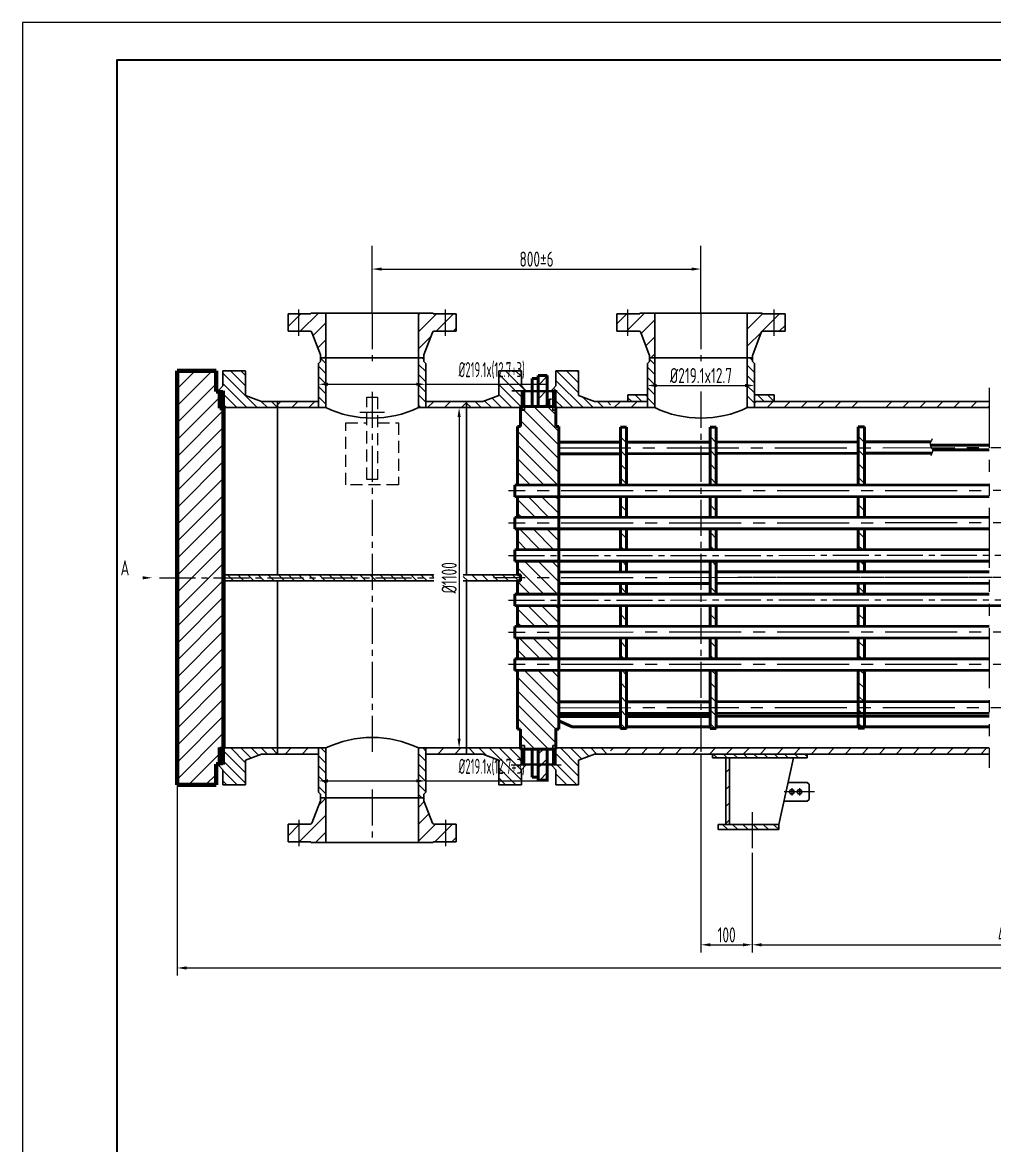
# Model space of a CAD drawing. Header units: millimetres. Extents: x 5765 to 6606, y -201 to 393.
# Drawn here: x 5765 to 6022.2, y 96.4 to 393.4 of the extents above; entities that cross this region are included whole.
import ezdxf

# ---------------------------------------------------------------- set-up
doc = ezdxf.new("R2010")
doc.units = ezdxf.units.MM
for name, pattern in [('ACAD_ISO10W100', [18, 12, -3, 0, -3]), ('CENTER2', [28.575, 19.05, -3.175, 3.175, -3.175]), ('DASHED2', [9.525, 6.35, -3.175]), ('PHANTOM2', [31.75, 15.875, -3.175, 3.175, -3.175, 3.175, -3.175])]:
    doc.linetypes.add(name, pattern=pattern)
for name, color, linetype, lineweight in [('1粗实线', 7, 'Continuous', 35), ('2', 7, 'Continuous', 50), ('2细实线', 3, 'Continuous', 13), ('3', 1, 'ACAD_ISO10W100', 25), ('3中心线', 1, 'CENTER2', 13), ('4虚线', 4, 'DASHED2', 13), ('5双点划线', 2, 'PHANTOM2', 13), ('6剖面线', 6, 'Continuous', 13), ('6（图框层）', 7, 'Continuous', 100), ('8标注', 3, 'Continuous', 13), ('9图表', 4, 'Continuous', 13)]:
    doc.layers.add(name, color=color, linetype=linetype, lineweight=lineweight)
doc.styles.add('lanpec-dim', font='bpec_e.shx', dxfattribs={"width": 0.75})
doc.dimstyles.new('lanpec', dxfattribs={"dimtxt": 4, "dimasz": 2.5, "dimexe": 2, "dimexo": 0, "dimtad": 1, "dimdsep": 46, "dimtxsty": 'lanpec-dim', "dimcen": 2.5, "dimclrd": 256, "dimclre": 256, "dimclrt": 256, "dimazin": 0, "dimtfac": 1, "dimtmove": 0, "dimatfit": 3, "dimfxl": 1, "dimlwd": -1, "dimlwe": -1, "dimarcsym": 0})
pattern_1 = [(135, (1939.1635, 563.226), (-1.3470384, -1.3470384), [])]
pattern_2 = [(45, (5964.671, 1232.6665), (-2.245064, 2.245064), [])]
pattern_3 = [(135, (-65413.2723, -31484.1293), (-1.34703842, -1.34703842), [])]
pattern_4 = [(135, (5964.6709, 1232.6665), (-1.3470384, -1.3470384), [])]
pattern_5 = [(135, (4682.5536, 1225.4464), (-1.3470384, -1.3470384), [])]
pattern_6 = [(45, (4682.55357, 1225.44637), (-0.2245064, 0.2245064), []), (135, (4682.55357, 1225.44637), (-0.2245064, -0.2245064), [])]

# ---------------------------------------------------------------- blocks, each defined once
blk = doc.blocks.new('A1')
at = {"layer": '1粗实线'}
blk.add_lwpolyline([(-816, 10), (-10, 10), (-10, 584), (-816, 584)], close=True, dxfattribs=at)
at = {"layer": '9图表'}
blk.add_lwpolyline([(-841, 0), (0, 0), (0, 594), (-841, 594)], close=True, dxfattribs=at)
blk = doc.blocks.new('*D39')
at = {"layer": '8标注', "transparency": 16777216}
for p, q in [((5857.54, 328.01), (5857.54, 330.23)), ((5944.54, 325.61), (5944.54, 330.23)), ((5860.04, 328.23), (5942.04, 328.23))]:
    blk.add_line(p, q, dxfattribs=at)
for points in [[(5860.04, 328.64), (5860.04, 327.81), (5857.54, 328.23)], [(5942.04, 328.64), (5942.04, 327.81), (5944.54, 328.23)]]:
    blk.add_solid(points, dxfattribs=at)
at = {"layer": 'Defpoints', "color": 0, "transparency": 16777216}
for p in [(5857.54, 328.01), (5944.54, 328.23), (5944.54, 325.61)]:
    blk.add_point(p, dxfattribs=at)
at = {"layer": '8标注', "transparency": 16777216, "insert": (5901.04, 330.85), "char_height": 4, "attachment_point": 5, "style": 'lanpec-dim'}
blk.add_mtext('800%%P6', dxfattribs=at)
blk = doc.blocks.new('*D40')
at = {"layer": '8标注', "transparency": 16777216}
for p, q in [((5944.54, 199.98), (5944.54, 147.53)), ((5958.12, 173.87), (5958.12, 147.53)), ((5947.04, 149.53), (5955.62, 149.53))]:
    blk.add_line(p, q, dxfattribs=at)
for points in [[(5947.04, 149.94), (5947.04, 149.11), (5944.54, 149.53)], [(5955.62, 149.94), (5955.62, 149.11), (5958.12, 149.53)]]:
    blk.add_solid(points, dxfattribs=at)
at = {"layer": 'Defpoints', "color": 0, "transparency": 16777216}
for p in [(5944.54, 199.98), (5958.12, 173.87), (5958.12, 149.53)]:
    blk.add_point(p, dxfattribs=at)
at = {"layer": '8标注', "transparency": 16777216, "insert": (5951.33, 152.15), "char_height": 4, "attachment_point": 5, "style": 'lanpec-dim'}
blk.add_mtext('100', dxfattribs=at)
blk = doc.blocks.new('*D41')
at = {"layer": '8标注', "transparency": 16777216}
for p, q in [((5958.12, 173.87), (5958.12, 147.53)), ((6098.75, 174.04), (6098.75, 147.53)), ((5960.62, 149.53), (6096.25, 149.53))]:
    blk.add_line(p, q, dxfattribs=at)
for points in [[(5960.62, 149.94), (5960.62, 149.11), (5958.12, 149.53)], [(6096.25, 149.94), (6096.25, 149.11), (6098.75, 149.53)]]:
    blk.add_solid(points, dxfattribs=at)
at = {"layer": 'Defpoints', "color": 0, "transparency": 16777216}
for p in [(5958.12, 173.87), (6098.75, 174.04), (6098.75, 149.53)]:
    blk.add_point(p, dxfattribs=at)
at = {"layer": '8标注', "transparency": 16777216, "insert": (6028.44, 152.15), "char_height": 4, "attachment_point": 5, "style": 'lanpec-dim'}
blk.add_mtext('4000%%p3', dxfattribs=at)
blk = doc.blocks.new('*D42')
at = {"layer": '8标注', "transparency": 16777216}
for p, q in [((5805.94, 246.58), (5805.94, 141.4)), ((6251.53, 246.58), (6251.53, 141.4)), ((5808.44, 143.4), (6249.03, 143.4))]:
    blk.add_line(p, q, dxfattribs=at)
for points in [[(5808.44, 143.81), (5808.44, 142.98), (5805.94, 143.4)], [(6249.03, 143.81), (6249.03, 142.98), (6251.53, 143.4)]]:
    blk.add_solid(points, dxfattribs=at)
at = {"layer": 'Defpoints', "color": 0, "transparency": 16777216}
for p in [(5805.94, 246.58), (6251.53, 246.58), (6251.53, 143.4)]:
    blk.add_point(p, dxfattribs=at)
at = {"layer": '8标注', "transparency": 16777216, "insert": (6028.74, 146.02), "char_height": 4, "attachment_point": 5, "style": 'lanpec-dim'}
blk.add_mtext('~6700', dxfattribs=at)
blk = doc.blocks.new('*D46')
at = {"layer": '8标注', "transparency": 16777216}
for p, q in [((5880.55, 291.58), (5882.55, 291.58)), ((5880.55, 289.08), (5880.55, 204.08)), ((5880.55, 201.58), (5882.55, 201.58))]:
    blk.add_line(p, q, dxfattribs=at)
for points in [[(5880.13, 289.08), (5880.96, 289.08), (5880.55, 291.58)], [(5880.13, 204.08), (5880.96, 204.08), (5880.55, 201.58)]]:
    blk.add_solid(points, dxfattribs=at)
at = {"layer": 'Defpoints', "color": 0, "transparency": 16777216}
for p in [(5880.55, 291.58), (5880.55, 201.58), (5880.55, 201.58)]:
    blk.add_point(p, dxfattribs=at)
at = {"layer": '8标注', "transparency": 16777216, "insert": (5877.92, 246.58), "char_height": 4, "attachment_point": 5, "rotation": 90, "style": 'lanpec-dim'}
blk.add_mtext('%%C1100', dxfattribs=at)
blk = doc.blocks.new('*D50')
at = {"layer": '8标注', "transparency": 16777216}
for p, q in [((5843.36, 297.76), (5843.36, 299.76)), ((5845.86, 297.76), (5869.23, 297.76)), ((5871.73, 296.37), (5871.73, 299.76)), ((5871.73, 297.76), (5904.16, 297.76))]:
    blk.add_line(p, q, dxfattribs=at)
for points in [[(5845.86, 298.17), (5845.86, 297.34), (5843.36, 297.76)], [(5869.23, 298.17), (5869.23, 297.34), (5871.73, 297.76)]]:
    blk.add_solid(points, dxfattribs=at)
at = {"layer": 'Defpoints', "color": 0, "transparency": 16777216}
for p in [(5843.36, 297.76), (5871.73, 297.76), (5871.73, 296.37)]:
    blk.add_point(p, dxfattribs=at)
at = {"layer": '8标注', "transparency": 16777216, "insert": (5889.19, 301.43), "char_height": 4, "attachment_point": 5, "style": 'lanpec-dim'}
blk.add_mtext('{\\W0.6;%%C219.1x(12.7+3)}', dxfattribs=at)
blk = doc.blocks.new('*D38')
at = {"layer": '8标注', "transparency": 16777216}
for p, q in [((5930.36, 297.43), (5930.36, 299.43)), ((5932.86, 297.43), (5956.23, 297.43)), ((5958.73, 296.1), (5958.73, 299.43))]:
    blk.add_line(p, q, dxfattribs=at)
for points in [[(5932.86, 297.85), (5932.86, 297.02), (5930.36, 297.43)], [(5956.23, 297.85), (5956.23, 297.02), (5958.73, 297.43)]]:
    blk.add_solid(points, dxfattribs=at)
at = {"layer": 'Defpoints', "color": 0, "transparency": 16777216}
for p in [(5930.36, 297.43), (5958.73, 297.43), (5958.73, 296.1)]:
    blk.add_point(p, dxfattribs=at)
at = {"layer": '8标注', "transparency": 16777216, "insert": (5944.54, 300.06), "char_height": 4, "attachment_point": 5, "style": 'lanpec-dim'}
blk.add_mtext('%%C219.1x12.7', dxfattribs=at)
blk = doc.blocks.new('*D52')
at = {"layer": '8标注', "transparency": 16777216}
for p, q in [((5843.36, 192.86), (5843.36, 194.86)), ((5871.73, 191.47), (5871.73, 194.86)), ((5845.86, 192.86), (5869.23, 192.86)), ((5871.73, 192.86), (5904.16, 192.86))]:
    blk.add_line(p, q, dxfattribs=at)
for points in [[(5845.86, 193.28), (5845.86, 192.44), (5843.36, 192.86)], [(5869.23, 193.28), (5869.23, 192.44), (5871.73, 192.86)]]:
    blk.add_solid(points, dxfattribs=at)
at = {"layer": 'Defpoints', "color": 0, "transparency": 16777216}
for p in [(5843.36, 192.86), (5871.73, 192.86), (5871.73, 191.47)]:
    blk.add_point(p, dxfattribs=at)
at = {"layer": '8标注', "transparency": 16777216, "insert": (5889.19, 196.53), "char_height": 4, "attachment_point": 5, "style": 'lanpec-dim'}
blk.add_mtext('{\\W0.6;%%C219.1x(12.7+3)}', dxfattribs=at)
blk = doc.blocks.new('169')
at = {"layer": '6剖面线'}
h = blk.add_hatch(dxfattribs=at)
h.set_pattern_fill('ANSI31', color=256, style=0)
h.paths.add_polyline_path([(3879.08, -271.79), (3878.08, -271.79), (3878.08, -267.39), (3877.08, -267.39), (3877.08, -261.89), (3866.78, -261.89), (3866.78, -316.64), (3879.08, -316.64)])
h.paths.add_polyline_path([(3879.08, -316.64), (3866.78, -316.64), (3866.78, -371.39), (3877.08, -371.39), (3877.08, -365.89), (3878.08, -365.89), (3878.08, -361.49), (3879.08, -361.49)])
for p, q in [((3877.08, -261.89), (3866.78, -261.89)), ((3877.08, -267.39), (3878.08, -267.39)), ((3878.08, -271.79), (3879.08, -271.79)), ((3877.08, -365.89), (3878.08, -365.89)), ((3877.08, -371.39), (3866.78, -371.39))]:
    blk.add_line(p, q)
at = {"layer": '6（图框层）'}
for p, q in [((3866.78, -261.89), (3866.78, -316.64)), ((3877.08, -261.89), (3877.08, -267.39)), ((3878.08, -267.39), (3878.08, -271.79)), ((3879.08, -271.79), (3879.08, -316.64)), ((3866.78, -371.39), (3866.78, -316.64)), ((3879.08, -361.49), (3879.08, -316.64)), ((3877.08, -371.39), (3877.08, -365.89))]:
    blk.add_line(p, q, dxfattribs=at)

msp = doc.modelspace()

# ---------------------------------------------------------------- hatches: boundary and pattern name
at = {"layer": '6剖面线'}
h = msp.add_hatch(dxfattribs=at)
h.set_pattern_fill('ANSI31', color=256, style=0)
h.set_pattern_definition(pattern_2)
h.paths.add_polyline_path([(5876.912, 316.383), (5875.412, 316.383), (5875.412, 311.773), (5876.912, 311.773)])
h.paths.add_polyline_path([(5878.412, 316.383), (5876.912, 316.383), (5876.912, 311.773), (5878.412, 311.773)])
h.paths.add_polyline_path([(5875.412, 316.383), (5873.732, 316.383), (5873.732, 316.583), (5869.792, 316.583), (5869.792, 304.783), (5871.192, 304.783), (5871.192, 305.391, -0.09138), (5871.225, 305.569), (5873.469, 311.452, -0.3110597), (5873.936, 311.773), (5875.412, 311.773)])
h.paths.add_polyline_path([(5879.792, 316.383), (5878.412, 316.383), (5878.412, 311.773), (5879.792, 311.773)])
h.paths.add_polyline_path([(5845.292, 316.583), (5841.352, 316.583), (5841.352, 316.383), (5838.172, 316.383), (5838.172, 311.773), (5841.148, 311.773, -0.3110597), (5841.615, 311.452), (5843.859, 305.569, -0.09138), (5843.892, 305.391), (5843.892, 304.783), (5845.292, 304.783)])
h.paths.add_polyline_path([(5838.172, 316.383), (5835.292, 316.383), (5835.292, 311.773), (5838.172, 311.773)])
h = msp.add_hatch(dxfattribs=at)
h.set_pattern_fill('ANSI31', color=256, style=0)
h.set_pattern_definition([(45, (5963.2823, 314.3163), (-2.24506, 2.24506), [])])
h.paths.add_polyline_path([(5963.912, 316.383), (5962.412, 316.383), (5962.412, 311.773), (5963.912, 311.773)])
h.paths.add_polyline_path([(5965.412, 316.383), (5963.912, 316.383), (5963.912, 311.773), (5965.412, 311.773)])
h.paths.add_polyline_path([(5962.412, 316.383), (5960.732, 316.383), (5960.732, 316.583), (5956.792, 316.583), (5956.792, 304.783), (5958.192, 304.783), (5958.192, 305.391, -0.09138), (5958.225, 305.569), (5960.469, 311.452, -0.3110597), (5960.936, 311.773), (5962.412, 311.773)])
h.paths.add_polyline_path([(5966.792, 316.383), (5965.412, 316.383), (5965.412, 311.773), (5966.792, 311.773)])
h.paths.add_polyline_path([(5932.292, 316.583), (5928.352, 316.583), (5928.352, 316.383), (5925.172, 316.383), (5925.172, 311.773), (5928.148, 311.773, -0.3110597), (5928.615, 311.452), (5930.859, 305.569, -0.09138), (5930.892, 305.391), (5930.892, 304.783), (5932.292, 304.783)])
h.paths.add_polyline_path([(5925.172, 316.383), (5922.292, 316.383), (5922.292, 311.773), (5925.172, 311.773)])
h = msp.add_hatch(dxfattribs=at)
h.set_pattern_fill('ANSI31', color=256, scale=0.6, angle=90, style=0)
h.set_pattern_definition([(135, (5870.9963, 301.8223), (-1.34704, -1.34704), [])])
h.paths.add_polyline_path([(5871.726, 303.288), (5871.192, 303.822), (5871.192, 304.783), (5869.792, 304.783), (5869.792, 291.583), (5871.726, 291.583)])
h.paths.add_polyline_path([(5843.358, 291.583), (5845.292, 291.583), (5845.292, 304.783), (5843.892, 304.783), (5843.892, 303.822), (5843.358, 303.288)])
h = msp.add_hatch(dxfattribs=at)
h.set_pattern_fill('ANSI31', color=256, scale=0.6, angle=90, style=0)
h.set_pattern_definition([(135, (5930.6527, 301.974), (-1.34704, -1.34704), [])])
h.paths.add_polyline_path([(5930.892, 303.822), (5930.358, 303.288), (5930.358, 291.583), (5930.892, 291.583)])
h.paths.add_polyline_path([(5958.726, 303.288), (5958.192, 303.822), (5958.192, 291.583), (5958.726, 291.583)])
h.paths.add_polyline_path([(5932.292, 304.783), (5930.892, 304.783), (5930.892, 291.583), (5932.292, 291.583)])
h.paths.add_polyline_path([(5958.192, 304.783), (5956.792, 304.783), (5956.792, 291.583), (5958.192, 291.583)])
h = msp.add_hatch(dxfattribs=at)
h.set_pattern_fill('ANSI31', color=256, scale=0.6, angle=90, style=0)
h.set_pattern_definition(pattern_3)
h.paths.add_polyline_path([(5818.042, 298.583), (5818.042, 301.333), (5824.042, 301.333), (5824.042, 298.583)])
h.paths.add_polyline_path([(5824.042, 298.583), (5824.042, 294.783), (5828.242, 293.183), (5832.542, 293.183), (5832.542, 291.583), (5818.042, 291.583), (5818.042, 295.983), (5817.042, 295.983), (5817.042, 296.333), (5818.042, 297.333), (5818.042, 298.583)])
h = msp.add_hatch(dxfattribs=at)
h.set_pattern_fill('ANSI31', color=256, scale=0.6, angle=90, style=0)
h.set_pattern_definition(pattern_3)
h.paths.add_polyline_path([(5897.042, 298.583), (5897.042, 301.333), (5891.042, 301.333), (5891.042, 298.583)])
h.paths.add_polyline_path([(5891.042, 298.583), (5891.042, 294.783), (5886.842, 293.183), (5882.542, 293.183), (5882.542, 291.583), (5897.042, 291.583), (5897.042, 295.983), (5898.042, 295.983), (5898.042, 296.333), (5897.042, 297.333), (5897.042, 298.583)])
h = msp.add_hatch(dxfattribs=at)
h.set_pattern_fill('ANSI31', color=256, scale=0.804645)
h.set_pattern_definition([(45, (4693.4082, -86.8563), (-1.8064793, 1.8064793), [])])
h.paths.add_polyline_path([(5903.88, 300.091), (5901.466, 300.091), (5901.466, 298.24), (5903.88, 298.24)])
h.paths.add_polyline_path([(5903.88, 296.068), (5901.466, 296.068), (5901.466, 293.895), (5903.88, 293.895)])
h.paths.add_polyline_path([(5903.88, 298.24), (5901.466, 298.24), (5901.466, 296.068), (5903.88, 296.068)])
h.paths.add_polyline_path([(5903.88, 293.895), (5901.466, 293.895), (5901.466, 291.884), (5903.88, 291.884)])
h.paths.add_polyline_path([(5903.88, 197.096), (5901.466, 197.096), (5901.466, 193.073), (5903.88, 193.073)])
h.paths.add_polyline_path([(5903.88, 201.281), (5901.466, 201.281), (5901.466, 197.096), (5903.88, 197.096)])
h = msp.add_hatch(dxfattribs=at)
h.set_pattern_fill('ANSI31', color=256, scale=0.6, angle=90, style=0)
h.set_pattern_definition(pattern_3)
h.paths.add_polyline_path([(5906.142, 301.333), (5906.142, 298.583), (5912.142, 298.583), (5912.142, 301.333)])
h.paths.add_polyline_path([(5906.142, 298.583), (5906.142, 297.333), (5905.142, 296.333), (5905.142, 295.983), (5906.142, 295.983), (5906.142, 291.583), (5920.642, 291.583), (5920.642, 293.183), (5916.342, 293.183), (5912.142, 294.783), (5912.142, 298.583)])
h = msp.add_hatch(dxfattribs=at)
h.set_pattern_fill('ANSI37', color=256, scale=0.1, style=0)
h.set_pattern_definition(pattern_6)
h.paths.add_polyline_path([(5818.042, 291.833), (5817.242, 291.833), (5817.242, 295.833), (5818.042, 295.833)])
h = msp.add_hatch(dxfattribs=at)
h.set_pattern_fill('ANSI37', color=256, scale=0.1, style=0)
h.set_pattern_definition(pattern_6)
h.paths.add_polyline_path([(5897.042, 291.833), (5897.842, 291.833), (5897.842, 295.833), (5897.042, 295.833)])
h = msp.add_hatch(dxfattribs=at)
h.set_pattern_fill('ANSI37', color=256, scale=0.1, style=0)
h.set_pattern_definition(pattern_6)
h.paths.add_polyline_path([(5906.142, 295.833), (5905.342, 295.833), (5905.342, 291.833), (5906.142, 291.833)])
h = msp.add_hatch(dxfattribs=at)
h.set_pattern_fill('ANSI31', color=256, scale=0.6, angle=90, style=0)
h.set_pattern_definition(pattern_4)
h.paths.add_polyline_path([(5930.358, 293.183), (5930.358, 294.952), (5925.198, 294.952), (5925.198, 293.183)])
h.paths.add_polyline_path([(5958.726, 294.952), (5958.726, 293.183), (5963.886, 293.183), (5963.886, 294.952)])
h = msp.add_hatch(dxfattribs=at)
h.set_pattern_fill('ANSI31', color=256, style=0)
h.set_pattern_definition(pattern_2)
h.paths.add_polyline_path([(5832.542, 293.183), (5832.542, 291.583), (5843.358, 291.583), (5843.358, 293.183)])
h.paths.add_polyline_path([(5882.542, 291.583), (5882.542, 293.183), (5871.726, 293.183), (5871.726, 291.583)])
h = msp.add_hatch(dxfattribs=at)
h.set_pattern_fill('ANSI31', color=256, scale=0.804645, angle=90)
h.set_pattern_definition([(135, (3499.4723, -894.9661), (-1.8064793, -1.8064793), [])])
h.paths.add_polyline_path([(5906.938, 286.573), (5906.133, 286.573), (5906.133, 291.884), (5896.799, 291.884), (5896.799, 286.573), (5895.995, 286.573), (5895.995, 271.083), (5906.938, 271.083)])
h.paths.add_polyline_path([(5906.938, 268.019), (5895.995, 268.019), (5895.995, 262.554), (5906.938, 262.554)])
h.paths.add_polyline_path([(5906.938, 259.49), (5895.995, 259.49), (5895.995, 254.02), (5906.938, 254.02)])
h.paths.add_polyline_path([(5906.938, 250.95), (5895.995, 250.95), (5895.995, 247.387), (5896.799, 247.387), (5896.799, 246.582), (5906.938, 246.582)])
h.paths.add_polyline_path([(5906.938, 246.582), (5896.799, 246.582), (5896.799, 245.777), (5895.995, 245.777), (5895.995, 242.215), (5906.938, 242.215)])
h.paths.add_polyline_path([(5906.938, 239.145), (5895.995, 239.145), (5895.995, 233.674), (5906.938, 233.674)])
h.paths.add_polyline_path([(5906.938, 230.61), (5895.995, 230.61), (5895.995, 225.146), (5906.938, 225.146)])
h.paths.add_polyline_path([(5906.938, 222.082), (5895.995, 222.082), (5895.995, 206.591), (5896.799, 206.591), (5896.799, 201.281), (5906.133, 201.281), (5906.133, 206.591), (5906.938, 206.591)])
h = msp.add_hatch(dxfattribs=at)
h.set_pattern_fill('ANSI31', color=256, style=0)
h.set_pattern_definition(pattern_2)
h.paths.add_polyline_path([(5930.358, 291.583), (5930.358, 293.183), (5920.642, 293.183), (5920.642, 291.583)])
h.paths.add_polyline_path([(5992.089, 293.183), (5992.089, 291.583), (6020.786, 291.583), (6020.786, 293.183)])
h.paths.add_polyline_path([(5987.817, 291.583), (5987.817, 293.183), (5958.726, 293.183), (5958.726, 291.583)])
h = msp.add_hatch(dxfattribs=at)
h.set_pattern_fill('ANSI31', color=256, scale=0.804645, angle=90)
h.set_pattern_definition([(135, (4621.2185, -86.8685), (-1.8064793, -1.8064793), [])])
h.paths.add_polyline_path([(5924.868, 286.44), (5923.259, 286.44), (5923.259, 280.921), (5924.868, 280.921)])
h.paths.add_polyline_path([(5924.868, 280.921), (5923.259, 280.921), (5923.259, 271.072), (5924.868, 271.072)])
h.paths.add_polyline_path([(5924.868, 268.007), (5923.259, 268.007), (5923.259, 262.542), (5924.868, 262.542)])
h.paths.add_polyline_path([(5924.868, 259.477), (5923.259, 259.477), (5923.259, 254.007), (5924.868, 254.007)])
h.paths.add_polyline_path([(5924.868, 250.937), (5923.259, 250.937), (5923.259, 248.099), (5924.868, 248.099)])
h.paths.add_polyline_path([(5924.868, 245.041), (5923.259, 245.041), (5923.259, 242.202), (5924.868, 242.202)])
h.paths.add_polyline_path([(5924.868, 239.132), (5923.259, 239.132), (5923.259, 233.663), (5924.868, 233.663)])
h.paths.add_polyline_path([(5924.868, 230.598), (5923.259, 230.598), (5923.259, 225.133), (5924.868, 225.133)])
h.paths.add_polyline_path([(5924.868, 222.068), (5923.259, 222.068), (5923.259, 212.219), (5924.868, 212.219)])
h.paths.add_polyline_path([(5924.868, 212.219), (5923.259, 212.219), (5923.259, 206.7), (5924.868, 206.7)])
h = msp.add_hatch(dxfattribs=at)
h.set_pattern_fill('ANSI31', color=256, scale=0.804645, angle=90)
h.set_pattern_definition([(135, (4644.895, -86.8485), (-1.8064793, -1.8064793), [])])
h.paths.add_polyline_path([(5948.545, 286.46), (5946.935, 286.46), (5946.935, 280.941), (5948.545, 280.941)])
h.paths.add_polyline_path([(5948.545, 280.941), (5946.935, 280.941), (5946.935, 271.092), (5948.545, 271.092)])
h.paths.add_polyline_path([(5948.545, 268.027), (5946.935, 268.027), (5946.935, 262.562), (5948.545, 262.562)])
h.paths.add_polyline_path([(5948.545, 259.497), (5946.935, 259.497), (5946.935, 254.027), (5948.545, 254.027)])
h.paths.add_polyline_path([(5948.545, 250.957), (5946.935, 250.957), (5946.935, 248.119), (5948.545, 248.119)])
h.paths.add_polyline_path([(5948.545, 245.061), (5946.935, 245.061), (5946.935, 242.222), (5948.545, 242.222)])
h.paths.add_polyline_path([(5948.545, 239.152), (5946.935, 239.152), (5946.935, 233.683), (5948.545, 233.683)])
h.paths.add_polyline_path([(5948.545, 230.618), (5946.935, 230.618), (5946.935, 225.153), (5948.545, 225.153)])
h.paths.add_polyline_path([(5948.545, 222.088), (5946.935, 222.088), (5946.935, 212.239), (5948.545, 212.239)])
h.paths.add_polyline_path([(5948.545, 212.239), (5946.935, 212.239), (5946.935, 206.72), (5948.545, 206.72)])
h = msp.add_hatch(dxfattribs=at)
h.set_pattern_fill('ANSI31', color=256, scale=0.804645, angle=90)
h.set_pattern_definition([(135, (4684.1194, -86.7628), (-1.8064793, -1.8064793), [])])
h.paths.add_polyline_path([(5987.769, 286.546), (5986.16, 286.546), (5986.16, 281.027), (5987.769, 281.027)])
h.paths.add_polyline_path([(5987.769, 281.027), (5986.16, 281.027), (5986.16, 271.177), (5987.769, 271.177)])
h.paths.add_polyline_path([(5987.769, 268.112), (5986.16, 268.112), (5986.16, 262.648), (5987.769, 262.648)])
h.paths.add_polyline_path([(5987.769, 259.583), (5986.16, 259.583), (5986.16, 254.113), (5987.769, 254.113)])
h.paths.add_polyline_path([(5987.769, 251.043), (5986.16, 251.043), (5986.16, 248.204), (5987.769, 248.204)])
h.paths.add_polyline_path([(5987.769, 245.147), (5986.16, 245.147), (5986.16, 242.308), (5987.769, 242.308)])
h.paths.add_polyline_path([(5987.769, 239.238), (5986.16, 239.238), (5986.16, 233.769), (5987.769, 233.769)])
h.paths.add_polyline_path([(5987.769, 230.704), (5986.16, 230.704), (5986.16, 225.239), (5987.769, 225.239)])
h.paths.add_polyline_path([(5987.769, 222.174), (5986.16, 222.174), (5986.16, 212.325), (5987.769, 212.325)])
h.paths.add_polyline_path([(5987.769, 212.325), (5986.16, 212.325), (5986.16, 206.805), (5987.769, 206.805)])
h = msp.add_hatch(dxfattribs=at)
h.set_pattern_fill('ANSI31', color=256, scale=0.6, angle=90, style=0)
h.set_pattern_definition(pattern_1)
h.paths.add_polyline_path([(5857.542, 246.583), (5818.242, 246.583), (5818.242, 245.783), (5857.542, 245.783)])
h.paths.add_polyline_path([(5857.542, 247.383), (5818.242, 247.383), (5818.242, 246.583), (5857.542, 246.583)])
h.paths.add_polyline_path([(5873.845, 247.383), (5857.542, 247.383), (5857.542, 246.583), (5873.845, 246.583)])
h.paths.add_polyline_path([(5873.845, 246.583), (5857.542, 246.583), (5857.542, 245.783), (5873.845, 245.783)])
h = msp.add_hatch(dxfattribs=at)
h.set_pattern_fill('ANSI31', color=256, scale=0.6, angle=90, style=0)
h.set_pattern_definition(pattern_1)
h.paths.add_polyline_path([(5896.842, 246.583), (5881.665, 246.583), (5881.665, 245.783), (5896.842, 245.783)])
h.paths.add_polyline_path([(5896.842, 247.383), (5881.665, 247.383), (5881.665, 246.583), (5896.842, 246.583)])
h = msp.add_hatch(dxfattribs=at)
h.set_pattern_fill('ANSI31', color=256, scale=0.6, angle=90, style=0)
h.set_pattern_definition(pattern_3)
h.paths.add_polyline_path([(5818.042, 194.583), (5818.042, 191.833), (5824.042, 191.833), (5824.042, 194.583)])
h.paths.add_polyline_path([(5824.042, 194.583), (5824.042, 198.383), (5828.242, 199.983), (5832.542, 199.983), (5832.542, 201.583), (5818.042, 201.583), (5818.042, 197.183), (5817.042, 197.183), (5817.042, 196.833), (5818.042, 195.833), (5818.042, 194.583)])
h = msp.add_hatch(dxfattribs=at)
h.set_pattern_fill('ANSI37', color=256, scale=0.1, style=0)
h.set_pattern_definition(pattern_6)
h.paths.add_polyline_path([(5818.042, 201.333), (5817.242, 201.333), (5817.242, 197.333), (5818.042, 197.333)])
h = msp.add_hatch(dxfattribs=at)
h.set_pattern_fill('ANSI31', color=256, style=0)
h.set_pattern_definition(pattern_2)
h.paths.add_polyline_path([(5843.358, 199.983), (5843.358, 201.583), (5832.542, 201.583), (5832.542, 199.983)])
h.paths.add_polyline_path([(5871.726, 201.583), (5871.726, 199.983), (5882.542, 199.983), (5882.542, 201.583)])
h = msp.add_hatch(dxfattribs=at)
h.set_pattern_fill('ANSI31', color=256, scale=0.6, angle=90, style=0)
h.set_pattern_definition([(135, (6654.27, -1594.7425), (-1.3470384, -1.3470384), [])])
h.paths.add_polyline_path([(5843.358, 189.879), (5843.892, 189.345), (5843.892, 188.383), (5845.292, 188.383), (5845.292, 201.583), (5843.358, 201.583)])
h.paths.add_polyline_path([(5871.726, 201.583), (5869.792, 201.583), (5869.792, 188.383), (5871.192, 188.383), (5871.192, 189.345), (5871.726, 189.879)])
h = msp.add_hatch(dxfattribs=at)
h.set_pattern_fill('ANSI31', color=256, scale=0.6, angle=90, style=0)
h.set_pattern_definition(pattern_4)
h.paths.add_polyline_path([(5882.542, 201.583), (5882.542, 199.983), (5886.842, 199.983), (5891.042, 198.383), (5891.042, 194.583), (5897.042, 194.583), (5897.042, 195.833), (5898.042, 196.833), (5898.042, 197.183), (5897.042, 197.183), (5897.042, 201.583)])
h.paths.add_polyline_path([(5891.042, 194.583), (5891.042, 191.833), (5897.042, 191.833), (5897.042, 194.583)])
h = msp.add_hatch(dxfattribs=at)
h.set_pattern_fill('ANSI37', color=256, scale=0.1, style=0)
h.set_pattern_definition([(315, (-65413.27233, 31977.2961), (-0.224506403, -0.224506403), []), (225, (-65413.27233, 31977.2961), (-0.224506403, 0.224506403), [])])
h.paths.add_polyline_path([(5897.042, 197.333), (5897.842, 197.333), (5897.842, 201.333), (5897.042, 201.333)])
h = msp.add_hatch(dxfattribs=at)
h.set_pattern_fill('ANSI31', color=256, scale=0.6, angle=90, style=0)
h.set_pattern_definition(pattern_4)
h.paths.add_polyline_path([(5906.142, 194.583), (5906.142, 191.833), (5912.142, 191.833), (5912.142, 194.583)])
h.paths.add_polyline_path([(5912.142, 198.383), (5916.342, 199.983), (5920.642, 199.983), (5920.642, 201.583), (5906.142, 201.583), (5906.142, 197.183), (5905.142, 197.183), (5905.142, 196.833), (5906.142, 195.833), (5906.142, 194.583), (5912.142, 194.583)])
h = msp.add_hatch(dxfattribs=at)
h.set_pattern_fill('ANSI37', color=256, scale=0.1, style=0)
h.set_pattern_definition([(225, (77216.4565, 31977.2961), (0.224506403, -0.224506403), []), (315, (77216.4565, 31977.2961), (0.224506403, 0.224506403), [])])
h.paths.add_polyline_path([(5906.142, 201.333), (5905.342, 201.333), (5905.342, 197.333), (5906.142, 197.333)])
h = msp.add_hatch(dxfattribs=at)
h.set_pattern_fill('ANSI31', color=256, style=0)
h.set_pattern_definition(pattern_2)
h.paths.add_polyline_path([(6020.786, 199.983), (6020.786, 201.583), (5920.642, 201.583), (5920.642, 199.983)])
h = msp.add_hatch(dxfattribs=at)
h.set_pattern_fill('ANSI31', color=256, scale=0.6, angle=90, style=0)
h.set_pattern_definition(pattern_5)
h.paths.add_polyline_path([(5972.621, 198.983), (5972.621, 199.983), (5947.621, 199.983), (5947.621, 198.983)])
h = msp.add_hatch(dxfattribs=at)
h.set_pattern_fill('ANSI31', color=256, style=0)
h.set_pattern_definition([(45, (4682.5536, 1225.4464), (-2.245064, 2.245064), [])])
h.paths.add_polyline_path([(5952.121, 198.983), (5951.121, 198.983), (5951.121, 181.383), (5952.121, 181.383)])
h = msp.add_hatch(dxfattribs=at)
h.set_pattern_fill('ANSI31', color=256, style=0)
h.set_pattern_definition(pattern_2)
h.paths.add_polyline_path([(5876.912, 181.393), (5875.412, 181.393), (5875.412, 176.783), (5876.912, 176.783)])
h.paths.add_polyline_path([(5878.412, 181.393), (5876.912, 181.393), (5876.912, 176.783), (5878.412, 176.783)])
h.paths.add_polyline_path([(5875.412, 176.783), (5873.732, 176.783), (5873.732, 176.583), (5869.792, 176.583), (5869.792, 188.383), (5871.192, 188.383), (5871.192, 187.776, 0.09138), (5871.225, 187.597), (5873.469, 181.715, 0.3110597), (5873.936, 181.393), (5875.412, 181.393)])
h.paths.add_polyline_path([(5879.792, 176.783), (5878.412, 176.783), (5878.412, 181.393), (5879.792, 181.393)])
h.paths.add_polyline_path([(5845.292, 176.583), (5841.352, 176.583), (5841.352, 176.783), (5838.172, 176.783), (5838.172, 181.393), (5841.148, 181.393, 0.3110597), (5841.615, 181.715), (5843.859, 187.597, 0.09138), (5843.892, 187.776), (5843.892, 188.383), (5845.292, 188.383)])
h.paths.add_polyline_path([(5838.172, 176.783), (5835.292, 176.783), (5835.292, 181.393), (5838.172, 181.393)])
h = msp.add_hatch(dxfattribs=at)
h.set_pattern_fill('ANSI31', color=256, scale=0.6, angle=90, style=0)
h.set_pattern_definition(pattern_5)
h.paths.add_polyline_path([(5958.121, 179.983), (5958.121, 181.383), (5949.121, 181.383), (5949.121, 179.983)])
h.paths.add_polyline_path([(5965.121, 179.983), (5965.121, 181.383), (5958.121, 181.383), (5958.121, 179.983)])

# ---------------------------------------------------------------- linework, layer by layer
for p, q in [((5835.292, 311.773), (5835.292, 316.383)), ((5835.292, 316.383), (5841.352, 316.383)), ((5841.352, 316.383), (5841.352, 316.583)), ((5841.352, 316.583), (5873.732, 316.583)), ((5845.292, 291.583), (5845.292, 316.583)), ((5869.792, 291.583), (5869.792, 316.583)), ((5873.732, 316.383), (5873.732, 316.583)), ((5879.792, 316.383), (5873.732, 316.383)), ((5879.792, 311.773), (5879.792, 316.383)), ((5922.292, 311.773), (5922.292, 316.383)), ((5922.292, 316.383), (5928.352, 316.383)), ((5928.352, 316.383), (5928.352, 316.583)), ((5928.352, 316.583), (5960.732, 316.583)), ((5932.292, 291.583), (5932.292, 316.583)), ((5956.792, 291.583), (5956.792, 316.583)), ((5960.732, 316.383), (5960.732, 316.583)), ((5966.792, 316.383), (5960.732, 316.383)), ((5966.792, 311.773), (5966.792, 316.383)), ((5835.292, 311.773), (5841.148, 311.773)), ((5843.859, 305.569), (5841.615, 311.452)), ((5871.225, 305.569), (5873.469, 311.452)), ((5879.792, 311.773), (5873.936, 311.773)), ((5922.292, 311.773), (5928.148, 311.773)), ((5930.859, 305.569), (5928.615, 311.452)), ((5958.225, 305.569), (5960.469, 311.452)), ((5966.792, 311.773), (5960.936, 311.773)), ((5843.892, 303.822), (5843.358, 303.288)), ((5843.358, 303.288), (5843.358, 291.583)), ((5843.892, 304.783), (5843.892, 305.391)), ((5871.192, 304.783), (5843.892, 304.783)), ((5843.892, 304.783), (5843.892, 303.822)), ((5871.192, 304.783), (5871.192, 305.391)), ((5871.192, 304.783), (5871.192, 303.822)), ((5871.192, 303.822), (5871.726, 303.288)), ((5871.726, 303.288), (5871.726, 291.583)), ((5930.892, 303.822), (5930.358, 303.288)), ((5930.358, 303.288), (5930.358, 291.583)), ((5930.892, 304.783), (5930.892, 305.391)), ((5958.192, 304.783), (5930.892, 304.783)), ((5930.892, 304.783), (5930.892, 303.822)), ((5930.892, 304.783), (5930.892, 303.822)), ((5958.192, 304.783), (5958.192, 305.391)), ((5958.192, 304.783), (5958.192, 303.822)), ((5958.192, 304.783), (5958.192, 303.822)), ((5958.192, 303.822), (5958.726, 303.288)), ((5958.726, 303.288), (5958.726, 291.583)), ((5818.042, 301.333), (5818.042, 297.333)), ((5824.042, 301.333), (5818.042, 301.333)), ((5824.042, 301.333), (5824.042, 294.783)), ((5891.042, 301.333), (5891.042, 294.783)), ((5891.042, 301.333), (5897.042, 301.333)), ((5897.042, 301.333), (5897.042, 297.333)), ((5906.142, 301.333), (5906.142, 297.333)), ((5912.142, 301.333), (5906.142, 301.333)), ((5912.142, 301.333), (5912.142, 294.783)), ((5817.042, 296.333), (5818.042, 297.333)), ((5898.042, 296.333), (5897.042, 297.333)), ((5905.142, 296.333), (5906.142, 297.333)), ((5817.042, 296.333), (5817.042, 295.833)), ((5817.042, 295.983), (5818.042, 295.983)), ((5828.242, 293.183), (5824.042, 294.783)), ((5886.842, 293.183), (5891.042, 294.783)), ((5897.042, 295.983), (5897.042, 290.933)), ((5898.042, 295.983), (5897.042, 295.983)), ((5897.842, 295.833), (5905.342, 295.833)), ((5897.842, 295.833), (5897.842, 290.933)), ((5898.042, 296.333), (5898.042, 295.833)), ((5905.142, 296.333), (5905.142, 295.833)), ((5905.142, 295.983), (5906.142, 295.983)), ((5905.342, 295.833), (5905.342, 290.933)), ((5906.142, 295.983), (5906.142, 290.933)), ((5916.342, 293.183), (5912.142, 294.783)), ((5930.358, 294.952), (5925.198, 294.952)), ((5925.198, 294.952), (5925.198, 293.183)), ((5958.726, 294.952), (5963.886, 294.952)), ((5963.886, 294.952), (5963.886, 293.183)), ((5832.542, 291.583), (5818.042, 291.583)), ((5832.542, 293.183), (5828.242, 293.183)), ((5832.542, 293.183), (5832.542, 247.383)), ((5832.542, 293.183), (5843.358, 293.183)), ((5832.542, 291.583), (5845.292, 291.583)), ((5869.792, 291.583), (5882.542, 291.583)), ((5871.726, 293.183), (5882.542, 293.183)), ((5882.542, 293.183), (5882.542, 247.383)), ((5882.542, 293.183), (5886.842, 293.183)), ((5882.542, 291.583), (5897.042, 291.583)), ((5904.51, 293.862), (5904.96, 293.862)), ((5904.51, 293.862), (5904.51, 291.962)), ((5904.51, 291.962), (5904.96, 291.962)), ((5920.642, 291.583), (5906.142, 291.583)), ((5920.642, 293.183), (5916.342, 293.183)), ((5920.642, 293.183), (5930.358, 293.183)), ((5920.642, 291.583), (5932.292, 291.583)), ((5956.792, 291.583), (5991.48, 291.583)), ((5958.726, 293.183), (5992.25, 293.183)), ((5991.369, 291.583), (6020.786, 291.583)), ((5992.089, 293.183), (6020.786, 293.183)), ((5896.842, 290.933), (5897.842, 290.933)), ((5906.342, 290.933), (5905.342, 290.933)), ((5873.845, 247.383), (5818.242, 247.383)), ((5896.842, 247.383), (5881.665, 247.383)), ((5873.845, 245.783), (5818.242, 245.783)), ((5832.542, 245.783), (5832.542, 199.983)), ((5896.842, 245.783), (5881.665, 245.783)), ((5882.542, 245.783), (5882.542, 199.983)), ((5896.842, 202.233), (5897.842, 202.233)), ((5897.042, 197.183), (5897.042, 202.233)), ((5897.842, 197.333), (5897.842, 202.233)), ((5906.342, 202.233), (5905.342, 202.233)), ((5905.342, 197.333), (5905.342, 202.233)), ((5906.142, 197.183), (5906.142, 202.233)), ((5817.242, 201.733), (5818.242, 201.733)), ((5832.542, 201.583), (5818.042, 201.583)), ((5828.242, 199.983), (5824.042, 198.383)), ((5832.542, 199.983), (5828.242, 199.983)), ((5832.542, 201.583), (5845.292, 201.583)), ((5832.542, 199.983), (5843.358, 199.983)), ((5843.358, 189.879), (5843.358, 201.583)), ((5845.292, 201.583), (5845.292, 176.583)), ((5869.792, 201.583), (5882.542, 201.583)), ((5869.792, 201.583), (5869.792, 176.583)), ((5871.726, 189.879), (5871.726, 201.583)), ((5871.726, 199.983), (5882.542, 199.983)), ((5882.542, 201.583), (5897.042, 201.583)), ((5882.542, 199.983), (5886.842, 199.983)), ((5886.842, 199.983), (5891.042, 198.383)), ((5920.642, 201.583), (5906.142, 201.583)), ((5916.342, 199.983), (5912.142, 198.383)), ((5920.642, 199.983), (5916.342, 199.983)), ((5920.642, 201.583), (6020.786, 201.583)), ((5920.642, 199.983), (6020.786, 199.983)), ((5947.621, 198.983), (5947.621, 199.983)), ((5972.621, 198.983), (5972.621, 199.983)), ((5817.042, 196.833), (5817.042, 197.333)), ((5817.042, 197.183), (5818.042, 197.183)), ((5817.042, 196.833), (5818.042, 195.833)), ((5824.042, 191.833), (5824.042, 198.383)), ((5891.042, 198.383), (5891.042, 191.833)), ((5898.042, 197.183), (5897.042, 197.183)), ((5898.042, 196.833), (5897.042, 195.833)), ((5897.842, 197.333), (5905.342, 197.333)), ((5898.042, 196.833), (5898.042, 197.333)), ((5905.142, 196.833), (5905.142, 197.333)), ((5905.142, 197.183), (5906.142, 197.183)), ((5905.142, 196.833), (5906.142, 195.833)), ((5912.142, 198.383), (5912.142, 191.833)), ((5972.621, 198.983), (5947.621, 198.983)), ((5951.121, 181.383), (5951.121, 198.983)), ((5952.121, 181.383), (5952.121, 198.983)), ((5965.121, 181.383), (5969.013, 198.983)), ((5818.042, 191.833), (5818.042, 195.833)), ((5897.042, 191.833), (5897.042, 195.833)), ((5906.142, 191.833), (5906.142, 195.833)), ((5824.042, 191.833), (5818.042, 191.833)), ((5891.042, 191.833), (5897.042, 191.833)), ((5912.142, 191.833), (5906.142, 191.833)), ((5843.859, 187.597), (5841.615, 181.715)), ((5843.892, 189.345), (5843.358, 189.879)), ((5843.892, 188.383), (5843.892, 189.345)), ((5871.192, 188.383), (5843.892, 188.383)), ((5843.892, 188.383), (5843.892, 187.776)), ((5871.192, 189.345), (5871.726, 189.879)), ((5871.192, 188.383), (5871.192, 189.345)), ((5871.192, 188.383), (5871.192, 187.776)), ((5871.225, 187.597), (5873.469, 181.715)), ((5835.292, 181.393), (5835.292, 176.783)), ((5835.292, 181.393), (5841.148, 181.393)), ((5879.792, 181.393), (5873.936, 181.393)), ((5879.792, 181.393), (5879.792, 176.783)), ((5949.121, 181.383), (5965.121, 181.383)), ((5949.121, 181.383), (5949.121, 179.983)), ((5965.121, 181.383), (5965.121, 179.983)), ((5949.121, 179.983), (5965.121, 179.983)), ((5949.121, 179.983), (5965.121, 179.983)), ((5835.292, 176.783), (5841.352, 176.783)), ((5841.352, 176.783), (5841.352, 176.583)), ((5841.352, 176.583), (5873.732, 176.583)), ((5879.792, 176.783), (5873.732, 176.783)), ((5873.732, 176.783), (5873.732, 176.583))]:
    msp.add_line(p, q)
at = {"ltscale": 2}
for p, q in [((5967.576, 192.483), (5972.621, 192.483)), ((5973.121, 191.983), (5972.621, 192.483)), ((5973.121, 191.983), (5973.121, 187.983)), ((5972.621, 187.483), (5966.47, 187.483)), ((5973.121, 187.983), (5972.621, 187.483))]:
    msp.add_line(p, q, dxfattribs=at)
for points in [[(5817.242, 295.833), (5818.042, 295.833), (5818.042, 291.833), (5817.242, 291.833), (5817.242, 295.833)], [(5897.842, 295.833), (5897.042, 295.833), (5897.042, 291.833), (5897.842, 291.833), (5897.842, 295.833)], [(5905.342, 295.833), (5906.142, 295.833), (5906.142, 291.833), (5905.342, 291.833), (5905.342, 295.833)], [(5817.242, 197.333), (5818.042, 197.333), (5818.042, 201.333), (5817.242, 201.333), (5817.242, 197.333)], [(5897.842, 197.333), (5897.042, 197.333), (5897.042, 201.333), (5897.842, 201.333), (5897.842, 197.333)], [(5905.342, 197.333), (5906.142, 197.333), (5906.142, 201.333), (5905.342, 201.333), (5905.342, 197.333)]]:
    msp.add_lwpolyline(points)
at = {"ltscale": 3}
for centre in [(5968.571, 189.983), (5970.621, 189.983)]:
    msp.add_circle(centre, 0.6, dxfattribs=at)
for centre, radius, start, end in [((5841.148, 311.273), 0.5, 20.88476, 90), ((5873.936, 311.273), 0.5, 90, 159.11524), ((5928.148, 311.273), 0.5, 20.88476, 90), ((5960.936, 311.273), 0.5, 90, 159.11524), ((5843.392, 305.391), 0.5, 0, 20.88476), ((5871.692, 305.391), 0.5, 159.11524, 180), ((5930.392, 305.391), 0.5, 0, 20.88476), ((5958.692, 305.391), 0.5, 159.11524, 180), ((5857.542, 317.284), 28.471, 244.51564, 295.48436), ((5944.542, 317.284), 28.471, 244.51564, 295.48436), ((5857.542, 175.883), 28.471, 64.51564, 115.48436), ((5843.392, 187.776), 0.5, 339.11524, 0), ((5871.692, 187.776), 0.5, 180, 200.88476), ((5841.148, 181.893), 0.5, 270, 339.11524), ((5873.936, 181.893), 0.5, 200.88476, 270)]:
    msp.add_arc(centre, radius, start, end)
at = {"layer": '2'}
for p, q in [((5901.466, 300.091), (5903.88, 300.091)), ((5901.466, 300.091), (5901.466, 291.884)), ((5903.88, 291.884), (5903.88, 300.091)), ((5899.857, 299.286), (5901.466, 299.286)), ((5899.857, 299.286), (5899.857, 291.884)), ((5896.799, 286.573), (5896.799, 291.884)), ((5896.799, 291.884), (5906.133, 291.884)), ((5906.133, 291.884), (5906.133, 286.573)), ((5895.995, 286.573), (5895.995, 271.083)), ((5896.799, 286.573), (5895.995, 286.573)), ((5906.938, 286.573), (5906.133, 286.573)), ((5906.938, 286.573), (5906.938, 246.582)), ((5924.868, 286.44), (5923.259, 286.44)), ((5923.259, 286.44), (5923.259, 271.072)), ((5924.868, 271.072), (5924.868, 286.44)), ((5948.545, 286.46), (5946.935, 286.46)), ((5946.935, 286.46), (5946.935, 271.092)), ((5948.545, 271.092), (5948.545, 286.46)), ((5987.769, 286.546), (5986.16, 286.546)), ((5986.16, 286.546), (5986.16, 271.178)), ((5987.769, 271.178), (5987.769, 286.546)), ((5906.938, 282.462), (5923.259, 282.45)), ((5924.868, 282.45), (5946.935, 282.47)), ((5948.545, 282.47), (5986.16, 282.555)), ((5987.769, 282.555), (6005.316, 282.555)), ((5906.938, 279.404), (5923.259, 279.392)), ((5924.868, 279.392), (5946.935, 279.412)), ((5948.545, 279.412), (5986.16, 279.498)), ((5987.769, 279.498), (6005.649, 279.498)), ((6005.181, 281.66), (6020.78, 281.66)), ((6005.776, 280.393), (6020.78, 280.39)), ((5895.27, 271.083), (6020.76, 271.16)), ((5895.27, 268.025), (5895.27, 271.083)), ((5895.27, 268.019), (6020.78, 268.09)), ((5895.995, 268.019), (5895.995, 262.554)), ((5923.259, 268.007), (5923.259, 262.542)), ((5924.868, 262.542), (5924.868, 268.007)), ((5946.935, 268.027), (5946.935, 262.562)), ((5948.545, 262.562), (5948.545, 268.027)), ((5986.16, 268.112), (5986.16, 262.648)), ((5987.769, 262.648), (5987.769, 268.112)), ((5895.27, 262.554), (6020.78, 262.63)), ((5895.27, 259.49), (5895.27, 262.548)), ((5895.27, 259.49), (6020.79, 259.55)), ((5895.995, 259.49), (5895.995, 254.02)), ((5923.259, 259.477), (5923.259, 254.007)), ((5924.868, 254.007), (5924.868, 259.477)), ((5946.935, 259.496), (5946.935, 254.027)), ((5948.545, 254.027), (5948.545, 259.496)), ((5986.16, 259.582), (5986.16, 254.113)), ((5987.769, 254.113), (5987.769, 259.582)), ((5895.27, 254.02), (6020.78, 254.09)), ((5895.27, 250.95), (5895.27, 254.007)), ((5895.27, 250.95), (6020.78, 251.02)), ((5895.995, 250.95), (5895.995, 247.387)), ((5923.259, 250.937), (5923.259, 248.099)), ((5924.868, 248.099), (5924.868, 250.937)), ((5946.935, 250.957), (5946.935, 242.222)), ((5948.545, 242.222), (5948.545, 250.957)), ((5986.16, 251.043), (5986.16, 248.204)), ((5987.769, 248.204), (5987.769, 251.043)), ((5896.799, 247.387), (5895.995, 247.387)), ((5896.799, 247.387), (5896.799, 246.582)), ((5896.799, 245.777), (5896.799, 246.582)), ((5906.938, 248.111), (5946.935, 248.119)), ((5906.938, 206.591), (5906.938, 246.582)), ((5948.545, 248.119), (6020.77, 248.19)), ((5895.995, 242.215), (5895.995, 245.777)), ((5896.799, 245.777), (5895.995, 245.777)), ((5906.938, 245.053), (5946.935, 245.061)), ((5923.259, 245.041), (5923.259, 242.202)), ((5924.868, 242.202), (5924.868, 245.041)), ((5948.545, 245.061), (6020.78, 245.13)), ((5986.16, 245.147), (5986.16, 242.308)), ((5987.769, 242.308), (5987.769, 245.147)), ((5895.27, 242.215), (6020.78, 242.28)), ((5895.27, 242.215), (5895.27, 239.157)), ((5895.27, 239.145), (6040.892, 239.226)), ((5895.995, 233.674), (5895.995, 239.145)), ((5923.259, 239.132), (5923.259, 233.663)), ((5924.868, 233.663), (5924.868, 239.132)), ((5946.935, 239.152), (5946.935, 233.684)), ((5948.545, 233.684), (5948.545, 239.152)), ((5986.16, 239.238), (5986.16, 233.769)), ((5987.769, 233.769), (5987.769, 239.238)), ((5895.27, 233.674), (6020.77, 233.75)), ((5895.27, 233.674), (5895.27, 230.616)), ((5895.27, 230.61), (6020.78, 230.68)), ((5895.995, 225.146), (5895.995, 230.61)), ((5923.259, 230.598), (5923.259, 225.133)), ((5924.868, 225.133), (5924.868, 230.598)), ((5946.935, 230.618), (5946.935, 225.153)), ((5948.545, 225.153), (5948.545, 230.618)), ((5986.16, 230.704), (5986.16, 225.239)), ((5987.769, 225.239), (5987.769, 230.704)), ((5895.27, 225.146), (6020.76, 225.18)), ((5895.27, 225.139), (5895.27, 222.082)), ((5895.27, 222.082), (6020.77, 222.14)), ((5895.995, 206.591), (5895.995, 222.082)), ((5923.259, 222.068), (5923.259, 206.7)), ((5924.868, 206.7), (5924.868, 222.068)), ((5946.935, 222.088), (5946.935, 206.72)), ((5948.545, 206.72), (5948.545, 222.088)), ((5986.16, 222.173), (5986.16, 206.805)), ((5987.769, 206.805), (5987.769, 222.173)), ((5906.938, 213.76), (5923.259, 213.748)), ((5924.868, 213.748), (5946.935, 213.768)), ((5948.545, 213.768), (6020.77, 213.83)), ((5906.938, 210.702), (5923.259, 210.69)), ((5923.259, 209.885), (5906.938, 209.898)), ((5906.938, 208.778), (5910.419, 207.155)), ((5924.868, 210.69), (5946.935, 210.71)), ((5924.868, 209.885), (5946.935, 209.905)), ((5948.545, 210.71), (6020.78, 210.77)), ((5948.545, 209.905), (6020.78, 209.97)), ((5896.799, 206.591), (5895.995, 206.591)), ((5896.799, 206.591), (5896.799, 201.281)), ((5906.133, 201.281), (5906.133, 206.591)), ((5906.938, 206.591), (5906.133, 206.591)), ((5910.419, 207.155), (5923.259, 207.142)), ((5924.868, 206.7), (5923.259, 206.7)), ((5924.868, 207.142), (5946.935, 207.162)), ((5948.545, 206.72), (5946.935, 206.72)), ((5948.545, 207.162), (6020.78, 207.21)), ((5987.769, 206.805), (5986.16, 206.805)), ((5896.799, 201.281), (5906.133, 201.281)), ((5899.857, 193.878), (5899.857, 201.281)), ((5901.466, 193.073), (5901.466, 201.281)), ((5903.88, 201.281), (5903.88, 193.073)), ((5899.857, 193.878), (5901.466, 193.878)), ((5901.466, 193.073), (5903.88, 193.073))]:
    msp.add_line(p, q, dxfattribs=at)
at = {"layer": '2细实线'}
for p, q in [((5857.542, 316.583), (5857.542, 334.344)), ((5944.542, 316.583), (5944.542, 334.344))]:
    msp.add_line(p, q, dxfattribs=at)
msp.add_spline([(6005.746, 283.299), (6005.169, 281.713), (6005.768, 280.429), (6005.344, 278.849)], degree=3, dxfattribs=at)
at = {"layer": '3'}
msp.add_line((5894.526, 296.068), (5907.789, 296.068), dxfattribs=at)
at = {"layer": '3中心线', "ltscale": 0.5}
for p, q in [((5838.172, 310.583), (5838.172, 317.573)), ((5857.542, 316.583), (5857.542, 303.885)), ((5876.912, 310.583), (5876.912, 317.573)), ((5925.172, 310.583), (5925.172, 317.573)), ((5944.542, 316.583), (5944.542, 303.788)), ((5963.912, 310.583), (5963.912, 317.573)), ((5857.542, 295.773), (5857.542, 199.898)), ((5944.542, 295.808), (5944.542, 199.983)), ((5860.773, 290.338), (5854.311, 290.338)), ((5801.253, 246.583), (5873.845, 246.583)), ((5857.542, 190.559), (5857.542, 176.583)), ((5968.571, 190.947), (5968.571, 189.02)), ((5970.621, 190.947), (5970.621, 189.02)), ((5974.565, 189.983), (5966.531, 189.983)), ((5958.121, 184.616), (5958.121, 173.867)), ((5838.172, 182.583), (5838.172, 175.593)), ((5876.912, 182.583), (5876.912, 175.593))]:
    msp.add_line(p, q, dxfattribs=at)
at = {"layer": '3中心线'}
for p, q in [((5906.938, 280.933), (6040.892, 281.014)), ((6040.892, 269.635), (5893.659, 269.554)), ((6040.892, 261.1), (5893.659, 261.019)), ((6040.892, 246.663), (5889.655, 246.582)), ((6158.177, 246.558), (5954.252, 246.676)), ((6040.892, 232.226), (5893.659, 232.145)), ((6040.892, 223.692), (5893.659, 223.611)), ((5906.938, 212.231), (6040.892, 212.312)), ((5894.294, 197.096), (5907.572, 197.096))]:
    msp.add_line(p, q, dxfattribs=at)
at = {"layer": '3中心线', "ltscale": 0.5}
for points in [[(5893.659, 252.478), (6040.892, 252.563)], [(5893.659, 240.686), (6040.892, 240.763)]]:
    msp.add_lwpolyline(points, dxfattribs=at)
at = {"layer": '4虚线', "ltscale": 0.5}
for p, q in [((5856.142, 294.338), (5858.942, 294.338)), ((5856.142, 272.616), (5856.142, 294.338)), ((5858.942, 294.338), (5858.942, 272.616)), ((5850.542, 287.541), (5856.142, 287.541)), ((5850.542, 271.151), (5850.542, 287.541)), ((5858.942, 287.541), (5864.542, 287.541)), ((5864.542, 287.541), (5864.542, 271.151)), ((5864.542, 271.151), (5850.542, 271.151)), ((5858.942, 272.616), (5856.142, 272.616))]:
    msp.add_line(p, q, dxfattribs=at)
at = {"layer": '5双点划线'}
msp.add_line((6020.786, 296.805), (6020.786, 196.361), dxfattribs=at)
at = {"layer": '6（图框层）'}
for p, q in [((5818.042, 291.433), (5818.042, 295.983)), ((5817.242, 197.333), (5817.242, 201.733)), ((5818.042, 197.183), (5818.042, 201.733))]:
    msp.add_line(p, q, dxfattribs=at)
at = {"layer": '8标注'}
msp.add_solid([(5796.826, 247), (5796.826, 246.167), (5799.326, 246.583)], dxfattribs=at)

# ---------------------------------------------------------------- block references
at = {"layer": '2细实线'}
msp.add_blockref('A1', (6606.028, -200.559), dxfattribs=at)
at = {"layer": '6（图框层）'}
msp.add_blockref('169', (1939.163, 563.226), dxfattribs=at)

# ---------------------------------------------------------------- texts
at = {"layer": '8标注', "insert": (5792.143, 249.208), "char_height": 4, "attachment_point": 5, "style": 'lanpec-dim'}
msp.add_mtext('A', dxfattribs=at)

# ---------------------------------------------------------------- dimensions: what is measured, and where the dimension line sits
at = {"layer": '8标注'}
for base, p1, p2, text, picture, middle in [((5944.542, 328.227), (5857.542, 328.01), (5944.542, 325.612), '800%%P6', '*D39', (5901.042, 330.852)), ((5871.726, 297.758), (5843.358, 297.758), (5871.726, 296.367), '{\\W0.6;%%C219.1x(12.7+3)}', '*D50', (5889.194, 301.431)), ((5958.726, 297.434), (5930.358, 297.434), (5958.726, 296.099), '%%C219.1x12.7', '*D38', (5944.542, 300.059)), ((6251.533, 143.398), (5805.942, 246.583), (6251.533, 246.583), '~6700', '*D42', (6028.738, 146.023)), ((5871.726, 192.861), (5843.358, 192.861), (5871.726, 191.471), '{\\W0.6;%%C219.1x(12.7+3)}', '*D52', (5889.194, 196.534)), ((5958.121, 149.527), (5944.542, 199.983), (5958.121, 173.867), '100', '*D40', (5951.332, 152.152)), ((6098.751, 149.527), (5958.121, 173.867), (6098.751, 174.045), '4000%%p3', '*D41', (6028.436, 152.152))]:
    dim = msp.add_linear_dim(base=base, p1=p1, p2=p2, text=text, dimstyle='lanpec', dxfattribs=at)
    dim.commit()
    dim.dimension.update_dxf_attribs({"geometry": picture, "text_midpoint": middle})
dim = msp.add_linear_dim(base=(5880.548, 201.583), p1=(5880.548, 291.583), p2=(5880.548, 201.583), angle=90, text='%%C1100', dimstyle='lanpec', dxfattribs=at)
dim.commit()
dim.dimension.update_dxf_attribs({"geometry": '*D46', "text_midpoint": (5877.923, 246.583)})

doc.saveas('drawing.dxf')
